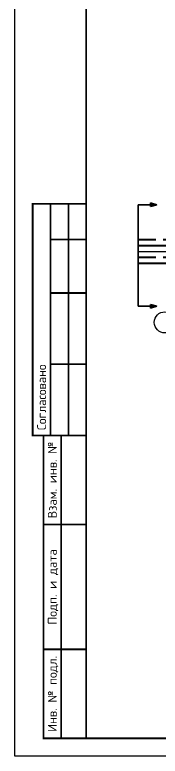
# Model space of a CAD drawing. Header units: millimetres. Extents: x -112426 to 6776, y 1218 to 38707.
# Drawn here: x 3086.4 to 3127.1, y 2272.5 to 2480.5 of the extents above; entities that cross this region are included whole.
import ezdxf
from ezdxf.enums import TextEntityAlignment as Align

# ---------------------------------------------------------------- set-up
doc = ezdxf.new("R2010")
doc.units = ezdxf.units.MM
doc.linetypes.add('DASHED', pattern=[7, 5, -2, 0])
doc.styles.add('-ISOCPEUR-', font='isocpeur.TTF')

msp = doc.modelspace()

# ---------------------------------------------------------------- hatches: boundary and pattern name
at = {"lineweight": 35}
h = msp.add_hatch(color=256, dxfattribs=at)
h.dxf.hatch_style = 1
h.paths.add_polyline_path([(3124.464, 2427.724), (3124.464, 2426.724), (3126.2, 2427.224)])
h = msp.add_hatch(color=256, dxfattribs=at)
h.dxf.hatch_style = 1
h.paths.add_polyline_path([(3124.464, 2399.239), (3124.464, 2398.239), (3126.2, 2398.739)])

# ---------------------------------------------------------------- linework, layer by layer
for p, q in [((3120.936, 2398.739), (3120.936, 2427.224)), ((3120.936, 2427.224), (3124.464, 2427.224)), ((3126.2, 2427.224), (3124.464, 2427.724)), ((3124.464, 2426.724), (3124.464, 2427.724)), ((3126.2, 2427.224), (3124.464, 2426.724)), ((3126.2, 2398.739), (3124.464, 2399.239)), ((3124.464, 2398.239), (3124.464, 2399.239)), ((3120.936, 2398.739), (3124.464, 2398.739)), ((3126.2, 2398.739), (3124.464, 2398.239))]:
    msp.add_line(p, q, dxfattribs=at)
for p, q in [((3120.936, 2424.705), (3120.936, 2404.309)), ((3120.936, 2414.143), (3146.686, 2414.143))]:
    msp.add_line(p, q)
at = {"color": 1, "linetype": 'DASHED', "lineweight": 40}
msp.add_line((3120.936, 2417.493), (3143.936, 2417.493), dxfattribs=at)
at = {"color": 1, "linetype": 'ByBlock', "lineweight": 40}
msp.add_line((3120.936, 2415.818), (3145.936, 2415.818), dxfattribs=at)
at = {"color": 5, "linetype": 'DASHED', "lineweight": 40}
msp.add_line((3120.936, 2412.468), (3145.936, 2412.468), dxfattribs=at)
at = {"color": 5, "linetype": 'ByBlock', "lineweight": 40}
msp.add_line((3120.936, 2410.793), (3145.936, 2410.793), dxfattribs=at)
msp.add_lwpolyline([(3086.434, 2692.459), (4275.434, 2692.459), (4275.434, 2272.459), (3086.434, 2272.459)], close=True)
at = {"const_width": 0.5}
msp.add_lwpolyline([(3106.434, 2687.459), (4270.434, 2687.459), (4270.434, 2277.459), (3106.434, 2277.459)], close=True, dxfattribs=at)
for points in [[(3106.434, 2362.459), (3091.434, 2362.459), (3091.434, 2427.459), (3106.434, 2427.459)], [(3096.434, 2427.459), (3096.434, 2362.459)], [(3101.434, 2427.459), (3101.434, 2362.459)], [(3096.434, 2417.459), (3106.434, 2417.459)], [(3096.434, 2402.459), (3106.434, 2402.459)], [(3096.434, 2382.459), (3106.434, 2382.459)], [(3106.434, 2277.459), (3094.434, 2277.459), (3094.434, 2362.459), (3106.434, 2362.459)], [(3099.434, 2362.459), (3099.434, 2277.459)], [(3094.434, 2337.459), (3106.434, 2337.459)], [(3094.434, 2302.459), (3106.434, 2302.459)]]:
    msp.add_lwpolyline(points, dxfattribs=at)
msp.add_circle((3128.436, 2394.201), 2.965)

# ---------------------------------------------------------------- texts
at = {"style": '-ISOCPEUR-'}
msp.add_text('Согласовано', height=2.5, rotation=90, dxfattribs=at).set_placement((3093.934, 2363.959), align=Align.MIDDLE_LEFT)
for s, p in [('Взам. инв. №', (3096.934, 2349.959)), ('Подп. и дата', (3096.934, 2319.959)), ('Инв. № подл.', (3096.934, 2289.959))]:
    msp.add_text(s, height=2.5, rotation=90, dxfattribs=at).set_placement(p, align=Align.MIDDLE_CENTER)

doc.saveas('drawing.dxf')
